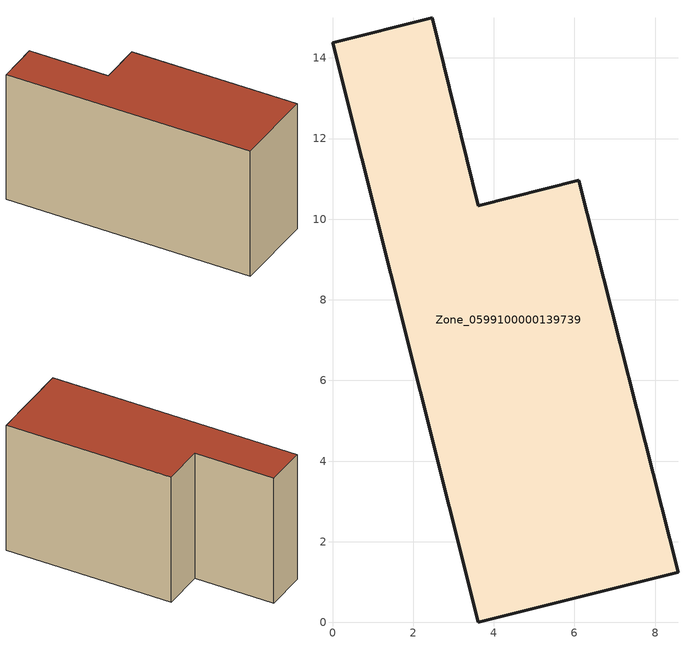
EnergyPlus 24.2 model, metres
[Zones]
Zone_0599100000139739
 floor ground (C_G): 3.62,0 0,14.38 2.47,15 3.62,10.34 6.11,10.97 8.57,1.24 z0
 wall outside (C_F): 3.62,0 8.57,1.24 6.11,10.97 3.62,10.34 2.47,15 0,14.38 3.62,0 z0:8.04
 roof outside (C_R): 0,14.38 3.62,0 8.57,1.24 6.11,10.97 3.62,10.34 2.47,15 z8.04
[BUILDING]
Pand.0599100000139739: North Axis=0; Terrain=City; Loads Convergence Tolerance Value=0.04; Temperature Convergence Tolerance Value=0.4; Solar Distribution=FullExterior; Maximum Number of Warmup Days=25; Minimum Number of Warmup Days=1
[Site:Location]
Rotterdam.The.Hague.AP_ZH_NLD Design_Conditions: Latitude=51.96; Longitude=4.45; Time Zone=1; Elevation=-4.5
[SITE:GROUNDTEMPERATURE:BUILDINGSURFACE]
18, 18, 18, 18, 18, 18, 18, 18, 18, 18, 18, 18
[MATERIAL] Thermal Absorptance=0.9; Solar Absorptance=0.7; Visible Absorptance=0.7
Name | Roughness | Thickness | Conductivity | Density | Specific Heat
G.TI.1975-1991 | MediumSmooth | 0.15 | 0.288461 | 540 | 1210
F.TI.1975-1991 | Rough | 0.3 | 0.230769 | 1920 | 840
R.TI.1975-1991 | MediumRough | 0.2 | 0.153846 | 1500 | 1000
[CONSTRUCTION]
C_G: G.TI.1975-1991
C_F: F.TI.1975-1991
C_R: R.TI.1975-1991
[ZONE]
Zone_0599100000139739: Type=1; Multiplier=1; Ceiling Height=Autocalculate; Volume=Autocalculate; Floor Area=autocalculate; Part of Total Floor Area=Yes
[ZONEINFILTRATION:DESIGNFLOWRATE]
Infil_Zone_0599100000139739: Zone or ZoneList or Space or SpaceList=Zone_0599100000139739; Schedule=AlwaysOn; Design Flow Rate Calculation Method=Flow/Area; Flow Rate per Floor Area=0.003; Constant Term Coefficient=1; Temperature Term Coefficient=0; Velocity Term Coefficient=0; Velocity Squared Term Coefficient=0
[HVACTEMPLATE:ZONE:IDEALLOADSAIRSYSTEM]
Zone_0599100000139739: Maximum Heating Supply Air Temperature=50; Minimum Cooling Supply Air Temperature=13; Maximum Heating Supply Air Humidity Ratio=0.0156; Minimum Cooling Supply Air Humidity Ratio=0.0077; Heating Limit=NoLimit; Cooling Limit=NoLimit; Dehumidification Control Type=ConstantSensibleHeatRatio; Cooling Sensible Heat Ratio=0.7; Dehumidification Setpoint=60; Humidification Control Type=None; Humidification Setpoint=30; Outdoor Air Method=None; Outdoor Air Flow Rate per Person=0.00944; Outdoor Air Flow Rate per Zone Floor Area=0; Outdoor Air Flow Rate per Zone=0; Demand Controlled Ventilation Type=None; Outdoor Air Economizer Type=NoEconomizer; Heat Recovery Type=None; Sensible Heat Recovery Effectiveness=0.7; Latent Heat Recovery Effectiveness=0.65
[ZONECONTROL:THERMOSTAT]
ThermostatControl_Zone_0599100000139739: Zone or ZoneList=Zone_0599100000139739; Control Type Schedule=DualSetpointControlType; Control 1=Thermostat_Zone_0599100000139739; Temperature Difference Between Cutout And Setpoint=0
[THERMOSTATSETPOINT:DUALSETPOINT]
Thermostat_Zone_0599100000139739: Heating Setpoint Temperature Schedule=HeatingSetpoint_Zone_0599100000139739; Cooling Setpoint Temperature Schedule=CoolingSetpoint_Zone_0599100000139739
[SCHEDULE:COMPACT]
HeatingSetpoint_Zone_0599100000139739: Through: 12/31, For: AllDays, Until: 24:00, 21
CoolingSetpoint_Zone_0599100000139739: Through: 12/31, For: AllDays, Until: 24:00, 24
DualSetpointControlType: Through: 12/31, For: AllDays, Until: 24:00, 4
AlwaysOn: Through: 12/31, For: AllDays, Until: 24:00, 1
